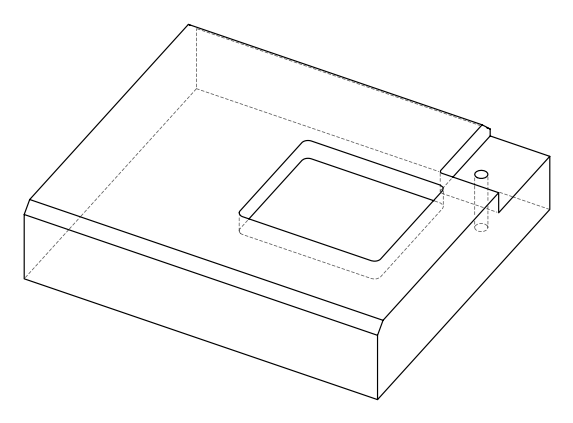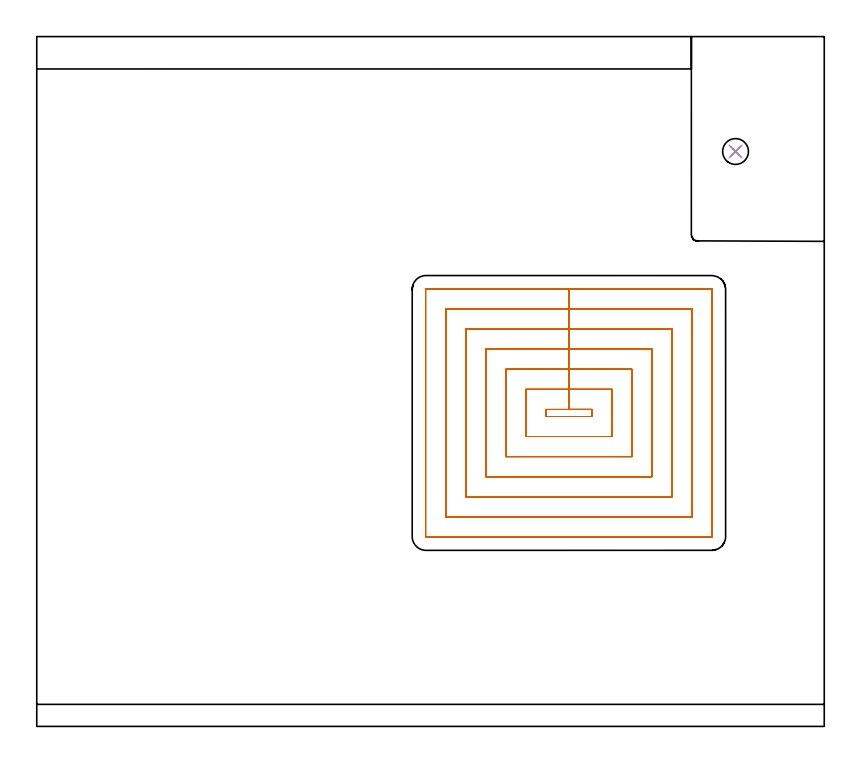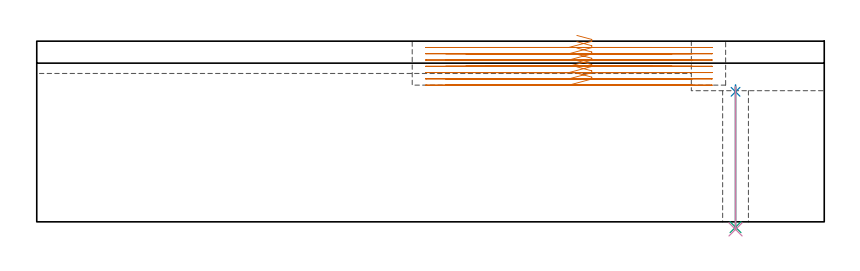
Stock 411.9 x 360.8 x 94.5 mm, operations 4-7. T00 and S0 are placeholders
(PLAN: 7 operations, 5 tool changes, 139.1 min)
(1 AREA_MILL | FG_CHAMFER_SURFACE | UGT0205_001 | 16.79 min | 49967 mm3)
(2 AREA_MILL_1 | FG_CHAMFER_SURFACE_1 | UGT0205_001 | 16.64 min | 27236 mm3)
(3 MILL_CORNER_NOTCH_RECTANGULAR | CORNER_NOTCH_RECTANGULAR | NXT0201_008 | Follow Part, ap 1.5, ae 75% | 73.32 min | 191637 mm3)
(4 MILL_RECTANGULAR_POCKET | POCKET_RECTANGULAR_STRAIGHT | UGT0201_132 | Follow Part, ap 3.5, ae 75% | 31.72 min | 540738 mm3)
(5 SPOT_DRILL | STEP1HOLE | NXT0321_9005460120000 | 0.04 min | 8 mm3)
(6 DRILL_THROUGH_HOLE_INTO_CENTER | STEP1HOLE | NXT0301_042 | 0.3 min | 2727 mm3)
(7 DRILL_TO_ENLARGE_THROUGH_HOLE | STEP1HOLE | NXT0301_102 | 0.31 min | 7105 mm3)
(TOOL UGT0205_001 | Chamfer Mill 20 x 3 x 45 deg. | D20 FL50 Z2)
(TOOL NXT0201_008 | ENDMILL 6mm [2P460-0600-NA 1630] | D6 FL26 Z6)
(TOOL UGT0201_132 | Carbide End Mill 14.0 | D14 FL30 Z4)
(TOOL NXT0321_9005460120000 | NC Spot Drill, 142deg, 12mm, Carbide, Uncoated | D12 PA142 FL30 Z2)
(TOOL NXT0301_042 | Carbide Drill 7.1mm [860.1-0710-057A1-MM 2214] | D7.1 PA140 FL85 Z2)
(TOOL NXT0301_102 | Carbide Drill 13.5mm [860.1-1350-108A1-MM 2214] | D13.5 PA140 FL123 Z2)
(OP 4 MILL_RECTANGULAR_POCKET)
G17 G21 G94 G90
T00 M6
G54
G17 G0 G90 X282.491 Y162.1 S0 M3
G43 Z104.5 H0
Z97.5
G94 G1 X290.3 Z95.408 F250.
Y165.8 Z94.416
X278.35 Z91.214
X266.4 F500.
Y162.1
X290.3
Y165.8
X278.35
Y176.3
X255.9
Y151.6
X300.8
Y176.3
X278.35
Y186.8
X245.4
Y141.1
X311.3
Y186.8
X278.35
Y197.3
X234.9
Y130.6
X321.8
Y197.3
X278.35
Y207.8
X224.4
Y120.1
X332.3
Y207.8
X278.35
Y218.3
X213.9
Y109.6
X342.8
Y218.3
X278.35
Y228.8
X203.6
G3 X203.4 Y228.6 R0.2
G1 Y99.3
G3 X203.6 Y99.1 R0.2
G1 X353.1
G3 X353.3 Y99.3 R0.2
G1 Y228.6
G3 X353.1 Y228.8 R0.2
G1 X278.35
X277.35
G0 X282.491 Y162.1 Z94.214
G1 X290.3 Z92.122 F250.
Y165.8 Z91.13
X278.35 Z87.929
X266.4 F500.
Y162.1
X290.3
Y165.8
X278.35
Y176.3
X255.9
Y151.6
X300.8
Y176.3
X278.35
Y186.8
X245.4
Y141.1
X311.3
Y186.8
X278.35
Y197.3
X234.9
Y130.6
X321.8
Y197.3
X278.35
Y207.8
X224.4
Y120.1
X332.3
Y207.8
X278.35
Y218.3
X213.9
Y109.6
X342.8
Y218.3
X278.35
Y228.8
X203.6
G3 X203.4 Y228.6 R0.2
G1 Y99.3
G3 X203.6 Y99.1 R0.2
G1 X353.1
G3 X353.3 Y99.3 R0.2
G1 Y228.6
G3 X353.1 Y228.8 R0.2
G1 X278.35
X277.35
G0 X282.491 Y162.1 Z90.929
G1 X290.3 Z88.836 F250.
Y165.8 Z87.845
X278.35 Z84.643
X266.4 F500.
Y162.1
X290.3
Y165.8
X278.35
Y176.3
X255.9
Y151.6
X300.8
Y176.3
X278.35
Y186.8
X245.4
Y141.1
X311.3
Y186.8
X278.35
Y197.3
X234.9
Y130.6
X321.8
Y197.3
X278.35
Y207.8
X224.4
Y120.1
X332.3
Y207.8
X278.35
Y218.3
X213.9
Y109.6
X342.8
Y218.3
X278.35
Y228.8
X203.6
G3 X203.4 Y228.6 R0.2
G1 Y99.3
G3 X203.6 Y99.1 R0.2
G1 X353.1
G3 X353.3 Y99.3 R0.2
G1 Y228.6
G3 X353.1 Y228.8 R0.2
G1 X278.35
X277.35
G0 X282.491 Y162.1 Z87.643
G1 X290.3 Z85.551 F250.
Y165.8 Z84.559
X278.35 Z81.357
X266.4 F500.
Y162.1
X290.3
Y165.8
X278.35
Y176.3
X255.9
Y151.6
X300.8
Y176.3
X278.35
Y186.8
X245.4
Y141.1
X311.3
Y186.8
X278.35
Y197.3
X234.9
Y130.6
X321.8
Y197.3
X278.35
Y207.8
X224.4
Y120.1
X332.3
Y207.8
X278.35
Y218.3
X213.9
Y109.6
X342.8
Y218.3
X278.35
Y228.8
X203.6
G3 X203.4 Y228.6 R0.2
G1 Y99.3
G3 X203.6 Y99.1 R0.2
G1 X353.1
G3 X353.3 Y99.3 R0.2
G1 Y228.6
G3 X353.1 Y228.8 R0.2
G1 X278.35
X277.35
G0 X282.491 Y162.1 Z84.357
G1 X290.3 Z82.265 F250.
Y165.8 Z81.273
X278.35 Z78.071
X266.4 F500.
Y162.1
X290.3
Y165.8
X278.35
Y176.3
X255.9
Y151.6
X300.8
Y176.3
X278.35
Y186.8
X245.4
Y141.1
X311.3
Y186.8
X278.35
Y197.3
X234.9
Y130.6
X321.8
Y197.3
X278.35
Y207.8
X224.4
Y120.1
X332.3
Y207.8
X278.35
Y218.3
X213.9
Y109.6
X342.8
Y218.3
X278.35
Y228.8
X203.6
G3 X203.4 Y228.6 R0.2
G1 Y99.3
G3 X203.6 Y99.1 R0.2
G1 X353.1
G3 X353.3 Y99.3 R0.2
G1 Y228.6
G3 X353.1 Y228.8 R0.2
G1 X278.35
X277.35
G0 X282.491 Y162.1 Z81.071
G1 X290.3 Z78.979 F250.
Y165.8 Z77.988
X278.35 Z74.786
X266.4 F500.
Y162.1
X290.3
Y165.8
X278.35
Y176.3
X255.9
Y151.6
X300.8
Y176.3
X278.35
Y186.8
X245.4
Y141.1
X311.3
Y186.8
X278.35
Y197.3
X234.9
Y130.6
X321.8
Y197.3
X278.35
Y207.8
X224.4
Y120.1
X332.3
Y207.8
X278.35
Y218.3
X213.9
Y109.6
X342.8
Y218.3
X278.35
Y228.8
X203.6
G3 X203.4 Y228.6 R0.2
G1 Y99.3
G3 X203.6 Y99.1 R0.2
G1 X353.1
G3 X353.3 Y99.3 R0.2
G1 Y228.6
G3 X353.1 Y228.8 R0.2
G1 X278.35
X277.35
G0 X282.491 Y162.1 Z77.786
G1 X290.3 Z75.693 F250.
Y165.8 Z74.702
X278.35 Z71.5
X266.4 F500.
Y162.1
X290.3
Y165.8
X278.35
Y176.3
X255.9
Y151.6
X300.8
Y176.3
X278.35
Y186.8
X245.4
Y141.1
X311.3
Y186.8
X278.35
Y197.3
X234.9
Y130.6
X321.8
Y197.3
X278.35
Y207.8
X224.4
Y120.1
X332.3
Y207.8
X278.35
Y218.3
X213.9
Y109.6
X342.8
Y218.3
X278.35
Y228.8
X203.6
G3 X203.4 Y228.6 R0.2
G1 Y99.3
G3 X203.6 Y99.1 R0.2
G1 X353.1
G3 X353.3 Y99.3 R0.2
G1 Y228.6
G3 X353.1 Y228.8 R0.2
G1 X278.35
X277.35
G0 Z104.5
M5
M2
(OP 5 SPOT_DRILL)
G17 G21 G94 G90
T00 M6
G54
G17 G0 G90 X365.5 Y300.7 S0 M3
G43 Z104.5 H0
G94 G81 G98 Z68.015 F250. R71.6
G80
M5
M2
(OP 6 DRILL_THROUGH_HOLE_INTO_CENTER)
G17 G21 G94 G90
T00 M6
G54
G17 G0 G90 X365.5 Y300.7 S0 M3
G43 Z104.5 H1
G94 G73 G98 Z-2.792 F250. Q6.49 R70.6
G80
M5
M2
(OP 7 DRILL_TO_ENLARGE_THROUGH_HOLE)
G17 G21 G94 G90
T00 M6
G54
G17 G0 G90 X365.5 Y300.7 S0 M3
G43 Z104.5 H1
G94 G73 G98 Z-3.957 F250. Q12.093 R70.6
G80
M5
M2
